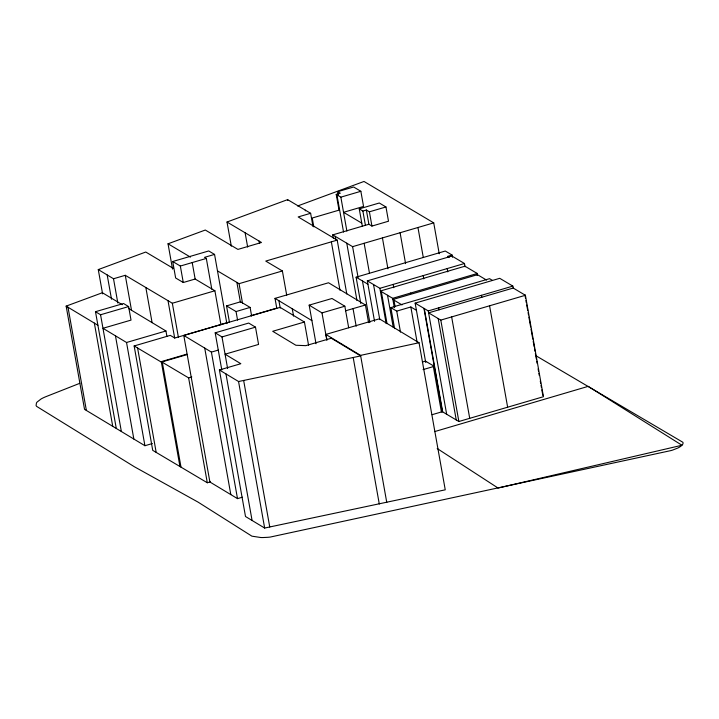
<?xml version="1.0" encoding="UTF-8"?>
<svg xmlns="http://www.w3.org/2000/svg" width="719" height="719" viewBox="0 0 719 719"><rect width="100%" height="100%" fill="white"/><g stroke="black" fill="none" stroke-linecap="round" stroke-linejoin="round"><path stroke-width="1.08" d="M79.773 383.317L45.872 396.681A25.372 7.801 -10.1 0 0 43.293 397.814L42.691 398.11A25.722 7.909 -10.1 0 0 41.037 399L37.118 402.038A26.226 8.062 -10.1 0 0 36.471 402.937L36.085 405.435A26.109 8.026 -10.1 0 0 36.669 406.415L134.336 466.73L198.058 502.114L251.902 536.167L260.844 537.524A28.104 8.637 -10.1 0 0 263.253 537.533L267.522 537.327A24.617 7.567 -10.1 0 0 270.182 537.075L670.962 450.579A16.681 5.123 -10.1 0 0 672.723 450.049L677.909 447.991A18.523 5.698 -10.1 0 0 679.563 447.083L680.273 446.634A17.912 5.509 -10.1 0 0 681.208 445.942L682.349 444.791A18.361 5.644 -10.1 0 0 682.78 444.126L682.951 443.686A20.509 6.3 -10.1 0 0 683.041 443.264A17.409 5.348 -10.1 0 0 683.041 442.85A20.779 6.39 -10.1 0 0 682.861 442.266L536.32 355.959M102.592 293.864L98.269 269.58L145.759 252.036L173.27 268.367M172.533 269.086L168.03 243.804L205.301 230.035L237.917 249.403L261.482 242.492L227.006 222.018L287.618 199.63L310.626 213.291L312.972 226.476M297.63 205.976L364.003 181.458L433.728 222.872L439.228 253.762M152.383 443.533L144.923 445.717L84.536 409.345L66.148 306.123L102.395 292.732L122.284 304.703M434.582 431.616L588.178 386.364L681.963 445.25L498.078 488.057L437.197 448.53M338.289 194.921L337.714 191.676L353.64 187.003L360.857 191.29L363.553 206.443L343.556 212.312L361.792 223.142M313.799 226.836L312.226 218.01L339.611 209.975L338.928 209.562L336.222 194.4L340.294 193.213L337.714 191.676M336.222 194.4L340.851 197.15L360.857 191.29M310.626 213.291L298.169 216.94L337.202 240.128L346.801 293.972M98.269 269.58L113.512 278.756L125.277 275.305L172.335 303.238L214.891 290.764L220.958 324.826M214.891 290.764L195.146 279.035L183.273 282.513L175.643 277.983L172.713 261.518L208.726 250.949L214.55 254.409L226.88 323.631M362.376 226.449L359.248 208.878L379.29 203.001L385.959 206.964L388.494 221.218L371.939 226.081L368.901 224.274L332.762 234.87L333.355 238.178M214.55 254.409L204.502 257.357L206.317 258.436L211.799 289.2M359.248 208.878L362.879 211.035L366.366 210.011L369.395 211.817L385.959 206.964M172.713 261.518L180.343 266.048L206.317 258.436M337.202 240.128L265.742 261.087L282.387 270.964L286.692 295.141M332.762 234.87L352.607 246.662L433.728 222.872M217.48 270.874L239.041 283.681L282.387 270.964M210.487 481.82L207.297 482.755L152.734 450.355L134.147 345.965L170.286 335.369L174.771 338.029L229.406 322.004L226.539 305.908L240.604 301.782L250.104 307.426L251.632 316.009M226.539 305.908L236.048 311.552L250.104 307.426M360.785 303.49L356.103 277.183L445.295 251.03L452.098 255.065L452.494 257.258M452.098 255.065L447.497 256.413L449.168 257.411M374.554 321.384L367.337 280.859L451.927 256.045L464.474 263.505L465.067 266.812M250.967 315.686L276.653 308.154M367.337 280.859L379.884 288.31L464.474 263.505M179.948 466.514L161.272 361.639L186.778 354.161M186.868 354.647L161.353 362.124L134.147 345.965M477.263 273.508L464.959 266.201L380.369 291.006L392.673 298.313L477.263 273.508L477.362 274.056M394.605 328.619L390.857 307.615L489.54 278.675L492.362 280.347M425.72 362.493L415.142 303.13L499.732 278.316L512.854 286.108L513.213 288.121M390.857 307.615L396.744 311.111L410.837 306.977L416.418 310.293M161.272 361.639L188.621 377.888L191.811 376.954M415.142 303.13L428.263 310.914L512.854 286.108M525.4 295.284L513.195 288.04L428.605 312.855L440.801 320.099L525.4 295.284L543.456 396.699L458.866 421.505L442.338 411.69L432.164 414.674M422.404 362.017L425.477 361.118L434.258 366.331L423.051 369.62M116.289 428.47L95.492 311.704L123.542 303.517L128.611 306.573L131.02 320.108L102.97 328.295L126.535 342.487L165.954 330.983L166.934 336.474M95.492 311.704L100.561 314.76L128.611 306.573M276.779 308.298L275.009 298.376L328.538 282.765L365.432 305L368.568 322.633M242.402 497.206L237.504 498.635L209.894 481.991L183.794 335.458L280.104 307.364L304.434 322.031L308.559 345.165M316.027 343.754L309.152 305.144L331.998 298.484L344.841 306.222L348.679 327.774M221.794 369.934L215.188 332.825L248.693 323.056L255.497 327.154L258.57 344.428L225.065 354.197L240.847 363.715L219.394 369.97L245.503 516.503L264.655 528.052L445.25 489.828L419.042 342.747L379.353 318.823L325.824 334.434L360.57 355.375L419.042 342.747M215.188 332.825L221.991 336.932L255.497 327.154M309.152 305.144L321.986 312.891L344.841 306.222M304.434 322.031L272.699 331.288L295.886 345.264L305.845 345.65L331.306 338.227L360.668 355.923L238.555 381.519L219.394 369.97M345.515 310.815L365.432 305M183.794 335.458L211.404 352.103L218.261 350.099M486.547 280.077L477.479 274.685L392.889 299.499L402.002 304.91M356.103 277.183L367.93 284.212M168.03 243.804L190.454 257.123M128.791 308.613L165.954 330.983M66.148 306.123L97.901 325.24M275.009 298.376L311.902 320.62M524.951 295.024L525.544 298.331M525.94 300.533L526.326 302.744M526.721 304.946L527.701 310.455M528.097 312.657L528.492 314.868M528.878 317.07L530.649 326.992M531.044 329.194L532.806 339.116M533.201 341.318L534.181 346.837M534.577 349.039L534.972 351.24M535.358 353.442L536.338 358.961M536.734 361.163L537.129 363.365M538.109 368.874L538.504 371.085M538.891 373.287L539.286 375.489M540.266 381.007L540.661 383.209M541.056 385.411L541.443 387.613M541.838 389.824L542.818 395.333M489.576 305.791L507.641 407.206M481.442 295.32L481.802 297.333M476.823 273.238L477.209 275.449M447.2 268.573L447.784 271.881M451.649 316.917L469.714 418.323M438.698 307.858L439.057 309.871M440.801 320.099L458.866 421.505M438.177 318.535L456.241 419.95M417.955 227.492L423.257 257.285M423.194 275.611L423.788 278.918M428.263 310.914L446.67 414.261M424.282 308.55L442.688 411.897M423.931 308.343L442.338 411.69M433.341 366.6L441.421 411.96M400.088 232.731L405.588 263.63M410.693 293.028L410.792 293.586M410.837 306.977L417.137 342.352M393.176 284.409L393.76 287.726M396.744 311.111L400.483 332.115M393.949 300.129L395.126 306.743M382.427 237.908L387.936 268.807M392.673 298.313L394.345 307.687M387.523 295.257L393.221 327.262M369.395 211.817L371.939 226.081M381.322 291.572L387.02 323.577M366.366 210.011L368.901 224.274M379.884 288.31L386.175 323.622M362.879 211.035L365.414 225.299M373.521 284.535L379.776 319.622M364.138 243.274L369.449 273.067M362.448 280.958L369.872 322.597M352.607 246.662L358.107 277.552M340.851 197.15L346.891 231.069M346.756 243.184L356.975 300.551M336.914 194.813L343.547 232.039M353.038 308.613L356.184 326.246M360.57 355.375L386.768 502.455M335.27 236.362L335.863 239.67M353.191 357.496L379.29 504.028M331.351 241.845L339.97 290.197M305.278 210.119L305.413 210.865M325.959 334.515L326.947 340.051M321.986 312.891L326.812 339.97M287.618 199.63L287.744 200.376M292.256 308.775L293.568 316.108M278.918 300.731L280.23 308.065M259.101 241.081L259.496 243.283M245.116 232.776L247.66 247.066M239.041 283.681L242.564 303.463M227.006 222.018L231.311 246.195M236.875 282.387L240.398 302.169M236.048 311.552L237.576 320.135M243.651 380.45L269.751 526.982M238.555 381.519L264.655 528.052M221.991 336.932L227.617 368.523M225.973 373.934L252.081 520.466M211.404 352.103L237.504 498.635M192.216 262.57L195.146 279.035M204.717 348.068L230.817 494.6M180.343 266.048L183.273 282.513M188.621 377.888L207.297 482.755M172.335 303.238L178.402 337.31M168.012 300.677L174.672 338.038M162.314 362.268L180.999 467.134M145.84 287.51L152.104 322.678M125.277 275.305L131.541 310.464M137.59 348.014L156.185 452.404M126.535 342.487L144.923 445.717M113.512 278.756L117.835 303.041M107.185 274.946L111.517 299.23M115.453 335.809L133.842 439.039M100.561 314.76L121.358 431.517M94.351 323.101L112.739 426.331M67.99 307.229L86.379 410.459"/></g></svg>
